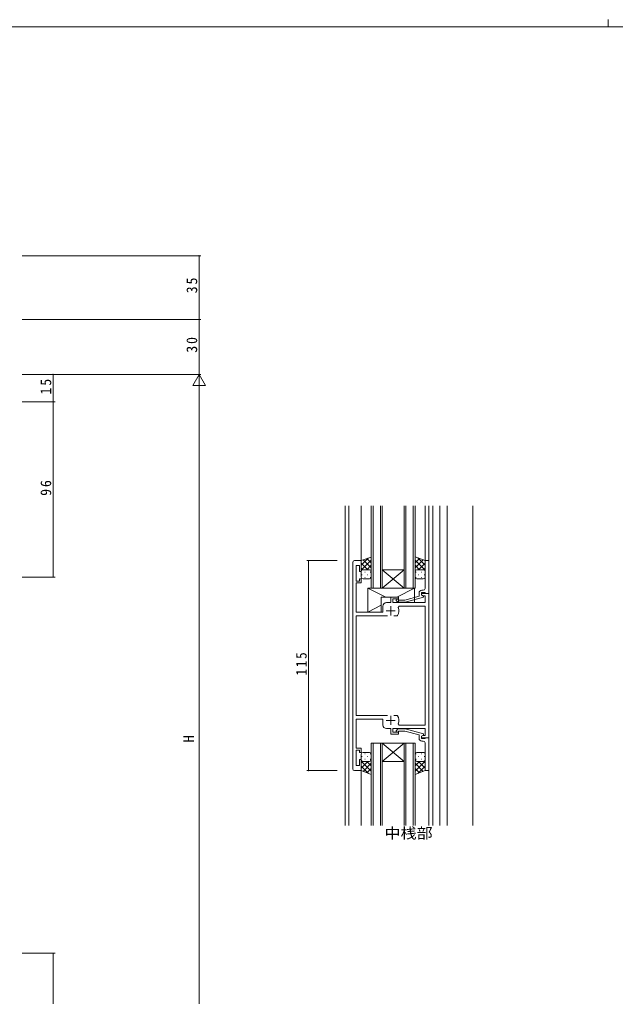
# Model space of a CAD drawing. Units: millimetres, scale not verified. Extents: x -841 to 292, y -594 to 212.
# Drawn here: x -610 to -283, y -323 to 212 of the extents above; entities that cross this region are included whole.
import ezdxf
from ezdxf.enums import TextEntityAlignment as Align

# ---------------------------------------------------------------- set-up
doc = ezdxf.new("R2010")
doc.units = ezdxf.units.MM
doc.header["$LTSCALE"] = 2
for name, color, linetype, lineweight in [('0-1_YKK_ZWAK', 7, 'Continuous', 9), ('0-3_YKK_11', 7, 'Continuous', 9), ('0-4_YKK_12', 2, 'Continuous', 9), ('0-5_YKK_13', 4, 'Continuous', 9), ('0-6_YKK_D', 6, 'Continuous', 9)]:
    doc.layers.add(name, color=color, linetype=linetype, lineweight=lineweight)
doc.layers.add('0-2_USER1', color=7, linetype='Continuous')
doc.styles.add('ＭＳ ゴシック', font='')
doc.styles.get('ＭＳ ゴシック').set_extended_font_data('MS Gothic')

msp = doc.modelspace()

# ---------------------------------------------------------------- linework, layer by layer
at = {"layer": '0-1_YKK_ZWAK'}
for p, q in [((-286.98, 212.035), (-286.98, 208.035)), ((263, 208.035), (-837, 208.035))]:
    msp.add_line(p, q, dxfattribs=at)
at = {"layer": '0-3_YKK_11'}
for p, q in [((-427, -198.33), (-427, -85.33)), ((-426, -84.33), (-422.4, -84.33)), ((-422.4, -84.33), (-422.4, -90.33)), ((-387.4, -84.33), (-387.4, -96.372)), ((-385.4, -84.33), (-387.4, -84.33)), ((-385.4, -102.33), (-385.4, -84.33)), ((-425.07, -87.03), (-425.07, -95.53)), ((-423.4, -87.03), (-425.07, -87.03)), ((-423.4, -90.33), (-423.4, -87.03)), ((-422.4, -90.33), (-423.4, -90.33)), ((-425.07, -95.53), (-423.4, -95.53)), ((-423.4, -94.33), (-422.4, -94.33)), ((-423.4, -95.53), (-423.4, -94.33)), ((-422.4, -94.33), (-422.4, -96.53)), ((-425.07, -101.372), (-425.19, -101.555)), ((-425.19, -101.555), (-425.19, -102.105)), ((-425.07, -96.53), (-425.07, -101.372)), ((-422.4, -96.53), (-425.07, -96.53)), ((-388.4, -100.53), (-389.2, -100.53)), ((-387.4, -96.372), (-387.28, -96.555)), ((-387.28, -97.105), (-387.4, -97.288)), ((-387.4, -97.288), (-387.4, -97.372)), ((-387.4, -97.372), (-387.28, -97.555)), ((-387.28, -98.105), (-387.4, -98.288)), ((-387.4, -98.288), (-387.4, -99.53)), ((-387.28, -96.555), (-387.28, -97.105)), ((-387.28, -97.555), (-387.28, -98.105)), ((-425.19, -102.105), (-425.07, -102.289)), ((-425.07, -102.372), (-425.19, -102.555)), ((-425.19, -102.555), (-425.19, -103.105)), ((-425.19, -103.105), (-425.07, -103.288)), ((-425.07, -102.289), (-425.07, -102.372)), ((-425.07, -103.288), (-425.07, -112.53)), ((-406.1, -104.33), (-401.9, -104.33)), ((-406.1, -107.33), (-406.1, -104.33)), ((-405.1, -105.33), (-405.1, -107.33)), ((-401.9, -105.33), (-405.1, -105.33)), ((-403.024, -106.354), (-402.249, -107.13)), ((-401.751, -105.93), (-402.176, -105.506)), ((-401.9, -104.33), (-401.9, -105.33)), ((-398.461, -105.93), (-401.751, -105.93)), ((-390.7, -103.851), (-398.461, -105.93)), ((-398.303, -107.13), (-388.2, -104.423)), ((-390.7, -102.03), (-390.7, -103.851)), ((-389.4, -101.83), (-387.6, -101.83)), ((-389.4, -103.13), (-389.4, -101.83)), ((-389.4, -102.33), (-385.4, -102.33)), ((-389.4, -103.13), (-389.4, -102.33)), ((-388.534, -103.63), (-389.4, -103.13)), ((-388.2, -103.823), (-389.4, -103.13)), ((-387.33, -103.63), (-388.534, -103.63)), ((-388.2, -104.423), (-388.2, -103.823)), ((-387.6, -101.83), (-387.4, -102.03)), ((-387.4, -102.03), (-387.1, -102.33)), ((-387.33, -107.33), (-387.33, -103.63)), ((-387.1, -102.33), (-385.4, -102.33)), ((-385.4, -102.33), (-385.4, -181.33)), ((-410.5, -112.53), (-410.5, -109.33)), ((-408.7, -111.83), (-403.7, -111.83)), ((-408.5, -107.33), (-406.1, -107.33)), ((-406.2, -109.33), (-406.2, -114.33)), ((-405.1, -107.33), (-387.33, -107.33)), ((-402.249, -107.13), (-398.303, -107.13)), ((-402.104, -109.967), (-401.649, -109.26)), ((-401.649, -109.26), (-387.33, -109.26)), ((-387.33, -109.26), (-387.33, -174.4)), ((-425.07, -112.53), (-410.5, -112.53)), ((-425.07, -114.53), (-407.95, -114.53)), ((-425.07, -169.13), (-425.07, -114.53)), ((-404.45, -114.53), (-402.753, -114.53)), ((-404.45, -114.53), (-402.753, -114.53)), ((-402.753, -114.53), (-402.507, -114.402)), ((-407.95, -169.13), (-425.07, -169.13)), ((-425.07, -171.13), (-425.07, -187.13)), ((-410.5, -171.13), (-425.07, -171.13)), ((-410.5, -174.33), (-410.5, -171.13)), ((-406.2, -169.33), (-406.2, -174.33)), ((-402.753, -169.13), (-404.45, -169.13)), ((-402.507, -169.259), (-402.753, -169.13)), ((-408.7, -171.83), (-403.7, -171.83)), ((-406.1, -176.33), (-408.5, -176.33)), ((-406.1, -179.33), (-406.1, -176.33)), ((-405.1, -176.33), (-405.1, -178.33)), ((-387.33, -176.33), (-405.1, -176.33)), ((-403.024, -177.306), (-402.249, -176.53)), ((-402.249, -176.53), (-398.303, -176.53)), ((-401.649, -174.4), (-402.104, -173.693)), ((-387.33, -174.4), (-401.649, -174.4)), ((-398.303, -176.53), (-388.2, -179.237)), ((-387.33, -180.03), (-387.33, -176.33)), ((-401.9, -179.33), (-406.1, -179.33)), ((-405.1, -178.33), (-401.9, -178.33)), ((-401.751, -177.73), (-402.176, -178.155)), ((-401.9, -178.33), (-401.9, -179.33)), ((-398.461, -177.73), (-401.751, -177.73)), ((-390.7, -179.81), (-398.461, -177.73)), ((-390.7, -181.63), (-390.7, -179.81)), ((-388.2, -179.837), (-389.4, -180.53)), ((-389.4, -180.53), (-388.534, -180.03)), ((-389.4, -181.33), (-389.4, -180.53)), ((-389.4, -180.53), (-389.4, -181.83)), ((-385.4, -181.33), (-389.4, -181.33)), ((-389.4, -181.83), (-387.6, -181.83)), ((-388.534, -180.03), (-387.33, -180.03)), ((-388.2, -179.237), (-388.2, -179.837)), ((-387.6, -181.83), (-387.4, -181.63)), ((-387.4, -181.63), (-387.1, -181.33)), ((-387.1, -181.33), (-385.4, -181.33)), ((-385.4, -181.33), (-385.4, -199.33)), ((-425.07, -187.13), (-422.4, -187.13)), ((-422.4, -187.13), (-422.4, -189.33)), ((-388.4, -183.13), (-389.2, -183.13)), ((-387.4, -185.372), (-387.4, -184.13)), ((-387.28, -185.555), (-387.4, -185.372)), ((-387.4, -186.289), (-387.28, -186.105)), ((-387.4, -186.372), (-387.4, -186.289)), ((-387.28, -186.555), (-387.4, -186.372)), ((-387.4, -187.289), (-387.28, -187.105)), ((-387.28, -186.105), (-387.28, -185.555)), ((-387.28, -187.105), (-387.28, -186.555)), ((-425.07, -188.13), (-425.07, -196.63)), ((-423.4, -188.13), (-425.07, -188.13)), ((-423.4, -189.33), (-423.4, -188.13)), ((-422.4, -189.33), (-423.4, -189.33)), ((-387.4, -199.33), (-387.4, -187.289)), ((-425.07, -196.63), (-423.4, -196.63)), ((-423.4, -193.33), (-422.4, -193.33)), ((-423.4, -196.63), (-423.4, -193.33)), ((-422.4, -193.33), (-422.4, -199.33)), ((-422.4, -199.33), (-426, -199.33)), ((-385.4, -199.33), (-387.4, -199.33))]:
    msp.add_line(p, q, dxfattribs=at)
for centre, radius, start, end in [((-426, -85.33), 1, 90, 179.99998), ((-389.2, -102.03), 1.5, 90, 179.99998), ((-388.4, -99.53), 1, 270, 359.99998), ((-402.6, -105.93), 0.6, 44.99998, 225), ((-408.5, -109.33), 2, 90, 179.99998), ((-406.2, -111.83), 4.5, 325.15007, 24.45636), ((-406.2, -171.83), 4.5, 335.54362, 34.84991), ((-408.5, -174.33), 2, 180, 269.99998), ((-402.6, -177.73), 0.6, 134.99998, 315), ((-389.2, -181.63), 1.5, 180, 269.99998), ((-388.4, -184.13), 1, 0, 89.99998), ((-426, -198.33), 1, 180, 269.99998)]:
    msp.add_arc(centre, radius, start, end, dxfattribs=at)
at = {"layer": '0-4_YKK_12'}
for p, q in [((-431.2, -229.33), (-431.2, -54.33)), ((-429.2, -229.33), (-429.2, -54.33)), ((-422.4, -84.83), (-422.4, -54.33)), ((-416.9, -54.33), (-416.9, -99.33)), ((-415.9, -99.33), (-415.9, -54.33)), ((-411.9, -54.33), (-411.9, -99.33)), ((-410.9, -99.33), (-410.9, -54.33)), ((-398.9, -54.33), (-398.9, -99.33)), ((-397.9, -99.33), (-397.9, -54.33)), ((-393.9, -54.33), (-393.9, -99.33)), ((-392.9, -99.33), (-392.9, -54.33)), ((-387.4, -84.829), (-387.4, -54.33)), ((-385.4, -84.63), (-385.4, -54.33)), ((-383.2, -229.33), (-383.2, -54.33)), ((-379.2, -229.33), (-379.2, -54.33)), ((-375.3, -229.33), (-375.3, -54.33)), ((-361.2, -229.33), (-361.2, -54.33)), ((-398.9, -99.33), (-410.9, -89.33)), ((-410.9, -99.33), (-398.9, -89.33)), ((-410.9, -89.33), (-398.9, -89.33)), ((-416.9, -99.33), (-410.9, -99.33)), ((-410.9, -99.33), (-398.9, -99.33)), ((-398.9, -99.33), (-392.9, -99.33)), ((-416.9, -184.33), (-410.9, -184.33)), ((-416.9, -229.33), (-416.9, -184.33)), ((-415.9, -184.33), (-415.9, -229.33)), ((-411.9, -229.33), (-411.9, -184.33)), ((-398.9, -184.33), (-410.9, -194.33)), ((-410.9, -184.33), (-398.9, -194.33)), ((-410.9, -184.33), (-398.9, -184.33)), ((-410.9, -184.33), (-410.9, -229.33)), ((-398.9, -184.33), (-392.9, -184.33)), ((-398.9, -229.33), (-398.9, -184.33)), ((-397.9, -184.33), (-397.9, -229.33)), ((-393.9, -229.33), (-393.9, -184.33)), ((-392.9, -184.33), (-392.9, -229.33)), ((-410.9, -194.33), (-398.9, -194.33)), ((-422.4, -229.33), (-422.4, -198.83)), ((-385.4, -199.03), (-385.4, -229.33))]:
    msp.add_line(p, q, dxfattribs=at)
at = {"layer": '0-5_YKK_13'}
for p, q in [((-416.9, -82.366), (-422.4, -84.33)), ((-422.4, -86.739), (-418.653, -82.992)), ((-422.4, -89.567), (-416.9, -84.067)), ((-422.4, -84.33), (-422.4, -90.33)), ((-416.9, -88.345), (-421.305, -83.939)), ((-416.9, -85.516), (-419.221, -83.195)), ((-416.9, -82.366), (-416.9, -90.33)), ((-392.9, -82.187), (-392.9, -90.33)), ((-392.9, -82.187), (-387.4, -84.336)), ((-392.9, -85.516), (-390.506, -83.122)), ((-392.9, -88.345), (-388.472, -83.917)), ((-387.4, -89.567), (-392.9, -84.067)), ((-387.4, -86.739), (-391.344, -82.795)), ((-387.4, -84.33), (-387.4, -90.33)), ((-418.743, -89.33), (-422.4, -85.673)), ((-421.571, -89.33), (-422.4, -88.501)), ((-422.4, -90.33), (-422.4, -93.33)), ((-417.9, -89.33), (-421.4, -89.33)), ((-421.4, -89.33), (-417.9, -89.33)), ((-420.281, -90.664), (-420.481, -90.664)), ((-419.334, -89.33), (-416.9, -86.896)), ((-417.3, -90.664), (-417.451, -90.664)), ((-417.318, -90.142), (-417.3, -90.124)), ((-416.9, -90.33), (-416.9, -93.33)), ((-390.466, -89.33), (-392.9, -86.896)), ((-392.9, -90.33), (-392.9, -93.33)), ((-392.482, -90.142), (-392.5, -90.124)), ((-392.5, -90.664), (-392.349, -90.664)), ((-391.9, -89.33), (-388.4, -89.33)), ((-388.4, -89.33), (-391.9, -89.33)), ((-391.057, -89.33), (-387.4, -85.673)), ((-389.519, -90.664), (-389.319, -90.664)), ((-388.229, -89.33), (-387.4, -88.501)), ((-387.4, -90.33), (-387.4, -93.33)), ((-421.896, -92.079), (-422.096, -92.079)), ((-417.9, -94.33), (-421.4, -94.33)), ((-420.281, -93.494), (-420.481, -93.494)), ((-418.866, -92.079), (-419.066, -92.079)), ((-417.314, -93.494), (-417.451, -93.494)), ((-392.486, -93.494), (-392.349, -93.494)), ((-391.9, -94.33), (-388.4, -94.33)), ((-390.934, -92.079), (-390.734, -92.079)), ((-389.519, -93.494), (-389.319, -93.494)), ((-387.904, -92.079), (-387.704, -92.079)), ((-408.892, -104.33), (-418.7, -99.33)), ((-418.7, -99.33), (-393.2, -99.33)), ((-418.7, -112.53), (-418.7, -99.33)), ((-402.859, -104.33), (-393.2, -99.33)), ((-393.2, -99.33), (-393.2, -107.33)), ((-411.4, -104.33), (-411.4, -112.53)), ((-401.9, -104.33), (-411.4, -104.33)), ((-401.9, -107.33), (-401.9, -104.33)), ((-418.7, -112.53), (-411.4, -108.751)), ((-393.2, -107.33), (-401.9, -107.33)), ((-411.4, -112.53), (-418.7, -112.53)), ((-422.4, -193.33), (-422.4, -190.33)), ((-421.896, -191.581), (-422.096, -191.581)), ((-417.9, -189.33), (-421.4, -189.33)), ((-420.281, -190.166), (-420.481, -190.166)), ((-418.866, -191.581), (-419.066, -191.581)), ((-417.314, -190.166), (-417.451, -190.166)), ((-416.9, -193.33), (-416.9, -190.33)), ((-392.9, -193.33), (-392.9, -190.33)), ((-392.486, -190.166), (-392.349, -190.166)), ((-391.9, -189.33), (-387.9, -189.33)), ((-390.934, -191.581), (-390.734, -191.581)), ((-389.519, -190.166), (-389.319, -190.166)), ((-387.904, -191.581), (-387.704, -191.581)), ((-387.4, -193.33), (-387.4, -190.33)), ((-422.4, -199.33), (-422.4, -193.33)), ((-422.4, -194.093), (-416.9, -199.593)), ((-421.571, -194.33), (-422.4, -195.159)), ((-418.743, -194.33), (-422.4, -197.987)), ((-422.4, -196.921), (-418.454, -200.868)), ((-417.9, -194.33), (-421.4, -194.33)), ((-421.4, -194.33), (-417.9, -194.33)), ((-416.9, -195.316), (-421.331, -199.747)), ((-420.281, -192.996), (-420.481, -192.996)), ((-419.334, -194.33), (-416.9, -196.765)), ((-417.3, -192.996), (-417.451, -192.996)), ((-417.318, -193.518), (-417.3, -193.536)), ((-416.9, -201.473), (-416.9, -193.33)), ((-392.9, -201.473), (-392.9, -193.33)), ((-387.4, -194.093), (-392.9, -199.593)), ((-390.466, -194.33), (-392.9, -196.765)), ((-392.9, -195.316), (-388.469, -199.747)), ((-392.5, -192.996), (-392.349, -192.996)), ((-392.482, -193.518), (-392.5, -193.536)), ((-391.9, -194.33), (-388.4, -194.33)), ((-388.4, -194.33), (-391.9, -194.33)), ((-387.4, -196.921), (-391.346, -200.868)), ((-391.057, -194.33), (-387.4, -197.987)), ((-389.519, -192.996), (-389.319, -192.996)), ((-388.229, -194.33), (-387.4, -195.159)), ((-387.4, -199.33), (-387.4, -193.33)), ((-416.9, -201.473), (-422.4, -199.33)), ((-416.9, -198.144), (-419.296, -200.54)), ((-392.9, -198.144), (-390.504, -200.54)), ((-392.9, -201.473), (-387.4, -199.33))]:
    msp.add_line(p, q, dxfattribs=at)
for centre, start, end in [((-421.4, -90.33), 90, 180), ((-417.9, -90.33), 0, 90), ((-391.9, -90.33), 90, 180), ((-388.4, -90.33), 0, 90), ((-421.4, -93.33), 180, 270), ((-417.9, -93.33), 270, 0), ((-391.9, -93.33), 180, 270), ((-388.4, -93.33), 270, 0), ((-421.4, -190.33), 90, 180), ((-417.9, -190.33), 0, 90), ((-391.9, -190.33), 90, 180), ((-388.4, -190.33), 0, 90), ((-421.4, -193.33), 180, 270), ((-417.9, -193.33), 270, 0), ((-391.9, -193.33), 180, 270), ((-388.4, -193.33), 270, 0)]:
    msp.add_arc(centre, 1, start, end, dxfattribs=at)
at = {"layer": '0-6_YKK_D'}
for p, q in [((-608.2, 82.67), (-510.2, 82.67)), ((-511.2, 82.67), (-511.2, 47.67)), ((-608.2, 47.67), (-510.2, 47.67)), ((-608.2, 47.67), (-510.2, 47.67)), ((-511.2, 47.67), (-511.2, 17.67)), ((-608.2, 17.67), (-510.2, 17.67)), ((-608.2, 17.67), (-510.2, 17.67)), ((-608.2, 17.67), (-590.2, 17.67)), ((-591.2, 17.67), (-591.2, 2.67)), ((-511.2, 17.67), (-514.7, 11.608)), ((-511.2, 17.67), (-507.7, 11.608)), ((-511.2, 17.67), (-511.2, 5.545)), ((-514.7, 11.608), (-507.7, 11.608)), ((-511.2, 10.67), (-511.2, -375.33)), ((-608.2, 2.67), (-590.2, 2.67)), ((-608.2, 2.67), (-590.2, 2.67)), ((-591.2, 2.67), (-591.2, -93.33)), ((-435.6, -84.33), (-452.2, -84.33)), ((-451.2, -199.33), (-451.2, -84.33)), ((-608.2, -93.33), (-590.2, -93.33)), ((-435.6, -199.33), (-452.2, -199.33)), ((-608.2, -299.33), (-590.2, -299.33)), ((-591.2, -299.33), (-591.2, -382.33))]:
    msp.add_line(p, q, dxfattribs=at)
for centre, start, end in [((-511.2, 82.67), 90, 270), ((-511.2, 82.67), 270, 90), ((-511.2, 47.67), 90, 270), ((-511.2, 47.67), 90, 270), ((-511.2, 47.67), 270, 90), ((-511.2, 47.67), 270, 90), ((-591.2, 17.67), 90, 270), ((-591.2, 17.67), 270, 90), ((-591.2, 2.67), 90, 270), ((-591.2, 2.67), 90, 270), ((-591.2, 2.67), 270, 90), ((-591.2, 2.67), 270, 90), ((-451.2, -84.33), 90, 270), ((-451.2, -84.33), 270, 90), ((-591.2, -93.33), 90, 270), ((-591.2, -93.33), 270, 90), ((-451.2, -199.33), 90, 270), ((-451.2, -199.33), 270, 90), ((-591.2, -299.33), 90, 270), ((-591.2, -299.33), 270, 90)]:
    msp.add_arc(centre, 0.106, start, end, dxfattribs=at)

# ---------------------------------------------------------------- texts
at = {"layer": '0-2_USER1', "style": 'ＭＳ ゴシック', "width": 1.1}
msp.add_text('中桟部', height=5.865, dxfattribs=at).set_placement((-409.634, -238.3), align=Align.BOTTOM_LEFT)
at = {"layer": '0-6_YKK_D', "color": 7, "style": 'ＭＳ ゴシック'}
msp.add_text('H', height=5.865, rotation=90, dxfattribs=at).set_placement((-512.2, -183.877), align=Align.BOTTOM_LEFT)
at = {"layer": '0-6_YKK_D', "color": 7, "char_height": 5.865, "attachment_point": 7, "rotation": 90, "style": 'ＭＳ ゴシック'}
for s, insert in [('\\T1.27;\\W0.95;35', (-512.2, 62.1)), ('\\T1.27;\\W0.95;30', (-512.2, 29.539)), ('\\T1.27;\\W0.95;15', (-592.2, 6.65)), ('\\T1.27;\\W0.95;96', (-592.2, -48.85)), ('\\T1.27;\\W0.9;115', (-452.2, -147.27))]:
    msp.add_mtext(s, dxfattribs=dict(at, insert=insert))

doc.saveas('drawing.dxf')
